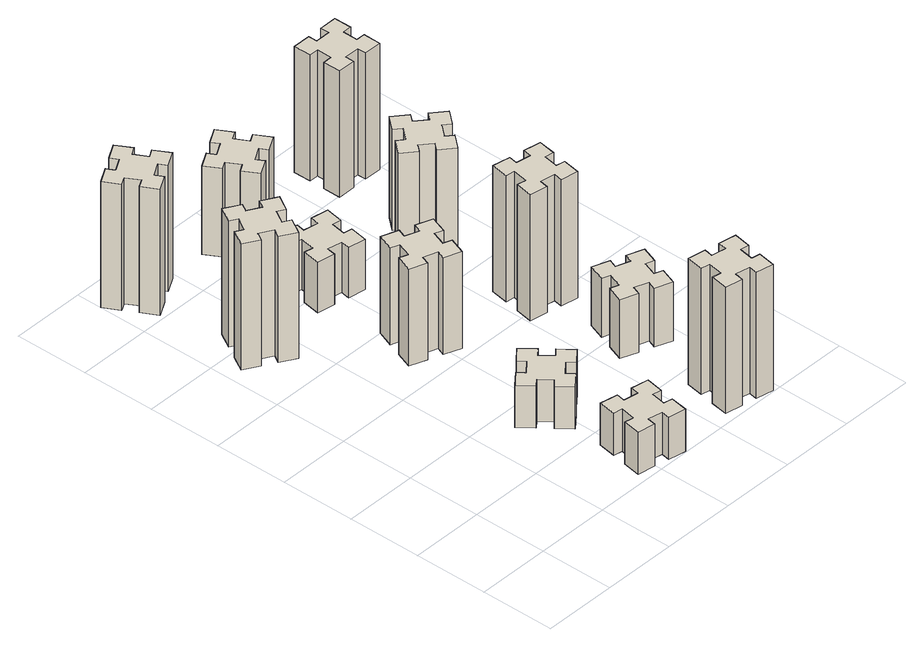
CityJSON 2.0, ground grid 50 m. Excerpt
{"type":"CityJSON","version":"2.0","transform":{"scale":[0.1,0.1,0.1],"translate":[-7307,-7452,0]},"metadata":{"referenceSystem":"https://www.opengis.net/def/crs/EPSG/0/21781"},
"CityObjects":{
"building1":{"type":"Building","attributes":{"class":"1000","function":"1000","usage":"1000","yearOfConstruction":2016,"roofType":"1000","measuredHeight":90,"storeysAboveGround":30,"storeysBelowGround":0},"geometry":[{"type":"Solid","lod":"1","boundaries":[[[[0,1,2,3,4,5,6,7,8,9,10,11,12,13,14,15,16,17,18,19]],[[17,16,20,21]],[[16,15,22,20]],[[15,14,23,22]],[[14,13,24,23]],[[13,12,25,24]],[[12,11,26,25]],[[11,10,27,26]],[[10,9,28,27]],[[9,8,29,28]],[[8,7,30,29]],[[7,6,31,30]],[[6,5,32,31]],[[5,4,33,32]],[[4,3,34,33]],[[3,2,35,34]],[[2,1,36,35]],[[1,0,37,36]],[[0,19,38,37]],[[19,18,39,38]],[[18,17,21,39]],[[24,25,26,27,28,29,30,31,32,33,34,35,36,37,38,39,21,20,22,23]]]]}]},
"building2":{"type":"Building","attributes":{"class":"1000","function":"1000","usage":"1000","yearOfConstruction":2016,"roofType":"1000","measuredHeight":30,"storeysAboveGround":30,"storeysBelowGround":0},"geometry":[{"type":"Solid","lod":"1","boundaries":[[[[40,41,42,43,44,45,46,47,48,49,50,51,52,53,54,55,56,57,58,59]],[[57,56,60,61]],[[56,55,62,60]],[[55,54,63,62]],[[54,53,64,63]],[[53,52,65,64]],[[52,51,66,65]],[[51,50,67,66]],[[50,49,68,67]],[[49,48,69,68]],[[48,47,70,69]],[[47,46,71,70]],[[46,45,72,71]],[[45,44,73,72]],[[44,43,74,73]],[[43,42,75,74]],[[42,41,76,75]],[[41,40,77,76]],[[40,59,78,77]],[[59,58,79,78]],[[58,57,61,79]],[[64,65,66,67,68,69,70,71,72,73,74,75,76,77,78,79,61,60,62,63]]]]}]},
"building3":{"type":"Building","attributes":{"class":"1000","function":"1000","usage":"1000","yearOfConstruction":2016,"roofType":"1000","measuredHeight":90,"storeysAboveGround":30,"storeysBelowGround":0},"geometry":[{"type":"Solid","lod":"1","boundaries":[[[[80,81,82,83,84,85,86,87,88,89,90,91,92,93,94,95,96,97,98,99]],[[97,96,100,101]],[[96,95,102,100]],[[95,94,103,102]],[[94,93,104,103]],[[93,92,105,104]],[[92,91,106,105]],[[91,90,107,106]],[[90,89,108,107]],[[89,88,109,108]],[[88,87,110,109]],[[87,86,111,110]],[[86,85,112,111]],[[85,84,113,112]],[[84,83,114,113]],[[83,82,115,114]],[[82,81,116,115]],[[81,80,117,116]],[[80,99,118,117]],[[99,98,119,118]],[[98,97,101,119]],[[104,105,106,107,108,109,110,111,112,113,114,115,116,117,118,119,101,100,102,103]]]]}]},
"building4":{"type":"Building","attributes":{"class":"1000","function":"1000","usage":"1000","yearOfConstruction":2016,"roofType":"1000","measuredHeight":30,"storeysAboveGround":30,"storeysBelowGround":0},"geometry":[{"type":"Solid","lod":"1","boundaries":[[[[120,121,122,123,124,125,126,127,128,129,130,131,132,133,134,135,136,137,138,139]],[[137,136,140,141]],[[136,135,142,140]],[[135,134,143,142]],[[134,133,144,143]],[[133,132,145,144]],[[132,131,146,145]],[[131,130,147,146]],[[130,129,148,147]],[[129,128,149,148]],[[128,127,150,149]],[[127,126,151,150]],[[126,125,152,151]],[[125,124,153,152]],[[124,123,154,153]],[[123,122,155,154]],[[122,121,156,155]],[[121,120,157,156]],[[120,139,158,157]],[[139,138,159,158]],[[138,137,141,159]],[[144,145,146,147,148,149,150,151,152,153,154,155,156,157,158,159,141,140,142,143]]]]}]},
"building5":{"type":"Building","attributes":{"class":"1000","function":"1000","usage":"1000","yearOfConstruction":2016,"roofType":"1000","measuredHeight":69,"storeysAboveGround":30,"storeysBelowGround":0},"geometry":[{"type":"Solid","lod":"1","boundaries":[[[[160,161,162,163,164,165,166,167,168,169,170,171,172,173,174,175,176,177,178,179]],[[177,176,180,181]],[[176,175,182,180]],[[175,174,183,182]],[[174,173,184,183]],[[173,172,185,184]],[[172,171,186,185]],[[171,170,187,186]],[[170,169,188,187]],[[169,168,189,188]],[[168,167,190,189]],[[167,166,191,190]],[[166,165,192,191]],[[165,164,193,192]],[[164,163,194,193]],[[163,162,195,194]],[[162,161,196,195]],[[161,160,197,196]],[[160,179,198,197]],[[179,178,199,198]],[[178,177,181,199]],[[184,185,186,187,188,189,190,191,192,193,194,195,196,197,198,199,181,180,182,183]]]]}]},
"building6":{"type":"Building","attributes":{"class":"1000","function":"1000","usage":"1000","yearOfConstruction":2016,"roofType":"1000","measuredHeight":36,"storeysAboveGround":30,"storeysBelowGround":0},"geometry":[{"type":"Solid","lod":"1","boundaries":[[[[200,201,202,203,204,205,206,207,208,209,210,211,212,213,214,215,216,217,218,219]],[[217,216,220,221]],[[216,215,222,220]],[[215,214,223,222]],[[214,213,224,223]],[[213,212,225,224]],[[212,211,226,225]],[[211,210,227,226]],[[210,209,228,227]],[[209,208,229,228]],[[208,207,230,229]],[[207,206,231,230]],[[206,205,232,231]],[[205,204,233,232]],[[204,203,234,233]],[[203,202,235,234]],[[202,201,236,235]],[[201,200,237,236]],[[200,219,238,237]],[[219,218,239,238]],[[218,217,221,239]],[[224,225,226,227,228,229,230,231,232,233,234,235,236,237,238,239,221,220,222,223]]]]}]},
"building7":{"type":"Building","attributes":{"class":"1000","function":"1000","usage":"1000","yearOfConstruction":2016,"roofType":"1000","measuredHeight":90,"storeysAboveGround":30,"storeysBelowGround":0},"geometry":[{"type":"Solid","lod":"1","boundaries":[[[[240,241,242,243,244,245,246,247,248,249,250,251,252,253,254,255,256,257,258,259]],[[257,256,260,261]],[[256,255,262,260]],[[255,254,263,262]],[[254,253,264,263]],[[253,252,265,264]],[[252,251,266,265]],[[251,250,267,266]],[[250,249,268,267]],[[249,248,269,268]],[[248,247,270,269]],[[247,246,271,270]],[[246,245,272,271]],[[245,244,273,272]],[[244,243,274,273]],[[243,242,275,274]],[[242,241,276,275]],[[241,240,277,276]],[[240,259,278,277]],[[259,258,279,278]],[[258,257,261,279]],[[264,265,266,267,268,269,270,271,272,273,274,275,276,277,278,279,261,260,262,263]]]]}]},
"building8":{"type":"Building","attributes":{"class":"1000","function":"1000","usage":"1000","yearOfConstruction":2016,"roofType":"1000","measuredHeight":63,"storeysAboveGround":30,"storeysBelowGround":0},"geometry":[{"type":"Solid","lod":"1","boundaries":[[[[280,281,282,283,284,285,286,287,288,289,290,291,292,293,294,295,296,297,298,299]],[[297,296,300,301]],[[296,295,302,300]],[[295,294,303,302]],[[294,293,304,303]],[[293,292,305,304]],[[292,291,306,305]],[[291,290,307,306]],[[290,289,308,307]],[[289,288,309,308]],[[288,287,310,309]],[[287,286,311,310]],[[286,285,312,311]],[[285,284,313,312]],[[284,283,314,313]],[[283,282,315,314]],[[282,281,316,315]],[[281,280,317,316]],[[280,299,318,317]],[[299,298,319,318]],[[298,297,301,319]],[[304,305,306,307,308,309,310,311,312,313,314,315,316,317,318,319,301,300,302,303]]]]}]},
"building9":{"type":"Building","attributes":{"class":"1000","function":"1000","usage":"1000","yearOfConstruction":2016,"roofType":"1000","measuredHeight":42,"storeysAboveGround":30,"storeysBelowGround":0},"geometry":[{"type":"Solid","lod":"1","boundaries":[[[[320,321,322,323,324,325,326,327,328,329,330,331,332,333,334,335,336,337,338,339]],[[337,336,340,341]],[[336,335,342,340]],[[335,334,343,342]],[[334,333,344,343]],[[333,332,345,344]],[[332,331,346,345]],[[331,330,347,346]],[[330,329,348,347]],[[329,328,349,348]],[[328,327,350,349]],[[327,326,351,350]],[[326,325,352,351]],[[325,324,353,352]],[[324,323,354,353]],[[323,322,355,354]],[[322,321,356,355]],[[321,320,357,356]],[[320,339,358,357]],[[339,338,359,358]],[[338,337,341,359]],[[344,345,346,347,348,349,350,351,352,353,354,355,356,357,358,359,341,340,342,343]]]]}]},
"building10":{"type":"Building","attributes":{"class":"1000","function":"1000","usage":"1000","yearOfConstruction":2016,"roofType":"1000","measuredHeight":90,"storeysAboveGround":30,"storeysBelowGround":0},"geometry":[{"type":"Solid","lod":"1","boundaries":[[[[360,361,362,363,364,365,366,367,368,369,370,371,372,373,374,375,376,377,378,379]],[[377,376,380,381]],[[376,375,382,380]],[[375,374,383,382]],[[374,373,384,383]],[[373,372,385,384]],[[372,371,386,385]],[[371,370,387,386]],[[370,369,388,387]],[[369,368,389,388]],[[368,367,390,389]],[[367,366,391,390]],[[366,365,392,391]],[[365,364,393,392]],[[364,363,394,393]],[[363,362,395,394]],[[362,361,396,395]],[[361,360,397,396]],[[360,379,398,397]],[[379,378,399,398]],[[378,377,381,399]],[[384,385,386,387,388,389,390,391,392,393,394,395,396,397,398,399,381,380,382,383]]]]}]},
"building11":{"type":"Building","attributes":{"class":"1000","function":"1000","usage":"1000","yearOfConstruction":2016,"roofType":"1000","measuredHeight":72,"storeysAboveGround":30,"storeysBelowGround":0},"geometry":[{"type":"Solid","lod":"1","boundaries":[[[[400,401,402,403,404,405,406,407,408,409,410,411,412,413,414,415,416,417,418,419]],[[417,416,420,421]],[[416,415,422,420]],[[415,414,423,422]],[[414,413,424,423]],[[413,412,425,424]],[[412,411,426,425]],[[411,410,427,426]],[[410,409,428,427]],[[409,408,429,428]],[[408,407,430,429]],[[407,406,431,430]],[[406,405,432,431]],[[405,404,433,432]],[[404,403,434,433]],[[403,402,435,434]],[[402,401,436,435]],[[401,400,437,436]],[[400,419,438,437]],[[419,418,439,438]],[[418,417,421,439]],[[424,425,426,427,428,429,430,431,432,433,434,435,436,437,438,439,421,420,422,423]]]]}]},
"building12":{"type":"Building","attributes":{"class":"1000","function":"1000","usage":"1000","yearOfConstruction":2016,"roofType":"1000","measuredHeight":90,"storeysAboveGround":30,"storeysBelowGround":0},"geometry":[{"type":"Solid","lod":"1","boundaries":[[[[440,441,442,443,444,445,446,447,448,449,450,451,452,453,454,455,456,457,458,459]],[[457,456,460,461]],[[456,455,462,460]],[[455,454,463,462]],[[454,453,464,463]],[[453,452,465,464]],[[452,451,466,465]],[[451,450,467,466]],[[450,449,468,467]],[[449,448,469,468]],[[448,447,470,469]],[[447,446,471,470]],[[446,445,472,471]],[[445,444,473,472]],[[444,443,474,473]],[[443,442,475,474]],[[442,441,476,475]],[[441,440,477,476]],[[440,459,478,477]],[[459,458,479,478]],[[458,457,461,479]],[[464,465,466,467,468,469,470,471,472,473,474,475,476,477,478,479,461,460,462,463]]]]}]}
},
"vertices":[
[406,2327,0],[456,2414,0],[508,2384,0],[568,2488,0],[464,2548,0],[434,2496,0],[347,2546,0],[377,2598,0],[273,2658,0],[213,2554,0],[265,2524,0],[215,2437,0],[163,2467,0],[103,2363,0],[207,2303,0],[237,2355,0],[324,2305,0],[294,2253,0],[398,2193,0],[458,2297,0],[324,2305,900],[294,2253,900],[237,2355,900],[207,2303,900],[103,2363,900],[163,2467,900],[215,2437,900],[265,2524,900],[213,2554,900],[273,2658,900],[377,2598,900],[347,2546,900],[434,2496,900],[464,2548,900],[568,2488,900],[508,2384,900],[456,2414,900],[406,2327,900],[458,2297,900],[398,2193,900],
[976,274,0],[958,175,0],[899,186,0],[878,67,0],[997,47,0],[1007,106,0],[1105,88,0],[1095,29,0],[1213,8,0],[1234,127,0],[1175,137,0],[1192,235,0],[1251,225,0],[1272,343,0],[1154,364,0],[1144,305,0],[1045,322,0],[1056,381,0],[937,402,0],[917,284,0],[1045,322,300],[1056,381,300],[1144,305,300],[1154,364,300],[1272,343,300],[1251,225,300],[1192,235,300],[1175,137,300],[1234,127,300],[1213,8,300],[1095,29,300],[1105,88,300],[1007,106,300],[997,47,300],[878,67,300],[899,186,300],[958,175,300],[976,274,300],[917,284,300],[937,402,300],
[224,3386,0],[137,3336,0],[107,3388,0],[3,3328,0],[63,3224,0],[115,3254,0],[165,3167,0],[113,3137,0],[173,3033,0],[277,3093,0],[247,3145,0],[334,3195,0],[364,3143,0],[468,3203,0],[408,3307,0],[356,3277,0],[306,3364,0],[358,3394,0],[298,3498,0],[194,3438,0],[306,3364,900],[358,3394,900],[356,3277,900],[408,3307,900],[468,3203,900],[364,3143,900],[334,3195,900],[247,3145,900],[277,3093,900],[173,3033,900],[113,3137,900],[165,3167,900],[115,3254,900],[63,3224,900],[3,3328,900],[107,3388,900],[137,3336,900],[224,3386,900],[194,3438,900],[298,3498,900],
[1008,729,0],[1084,793,0],[1123,747,0],[1215,824,0],[1138,916,0],[1092,878,0],[1027,954,0],[1073,993,0],[996,1085,0],[904,1008,0],[943,962,0],[866,897,0],[828,943,0],[736,866,0],[813,774,0],[859,813,0],[923,736,0],[877,698,0],[954,606,0],[1046,683,0],[923,736,300],[877,698,300],[859,813,300],[813,774,300],[736,866,300],[828,943,300],[866,897,300],[943,962,300],[904,1008,300],[996,1085,300],[1073,993,300],[1027,954,300],[1092,878,300],[1138,916,300],[1215,824,300],[1123,747,300],[1084,793,300],[1008,729,300],[1046,683,300],[954,606,300],
[1062,1701,0],[1096,1795,0],[1152,1774,0],[1193,1887,0],[1080,1928,0],[1060,1872,0],[966,1906,0],[987,1962,0],[874,2003,0],[833,1890,0],[889,1870,0],[855,1776,0],[799,1797,0],[757,1684,0],[870,1643,0],[891,1699,0],[985,1665,0],[964,1609,0],[1077,1567,0],[1118,1680,0],[985,1665,690],[964,1609,690],[891,1699,690],[870,1643,690],[757,1684,690],[799,1797,690],[855,1776,690],[889,1870,690],[833,1890,690],[874,2003,690],[987,1962,690],[966,1906,690],[1060,1872,690],[1080,1928,690],[1193,1887,690],[1152,1774,690],[1096,1795,690],[1062,1701,690],[1118,1680,690],[1077,1567,690],
[1044,2625,0],[945,2642,0],[956,2701,0],[837,2722,0],[817,2604,0],[876,2594,0],[858,2495,0],[799,2506,0],[778,2387,0],[897,2367,0],[907,2426,0],[1005,2408,0],[995,2349,0],[1113,2328,0],[1134,2447,0],[1075,2457,0],[1092,2555,0],[1151,2545,0],[1172,2663,0],[1054,2684,0],[1092,2555,360],[1151,2545,360],[1075,2457,360],[1134,2447,360],[1113,2328,360],[995,2349,360],[1005,2408,360],[907,2426,360],[897,2367,360],[778,2387,360],[799,2506,360],[858,2495,360],[876,2594,360],[817,2604,360],[837,2722,360],[956,2701,360],[945,2642,360],[1044,2625,360],[1054,2684,360],[1172,2663,360],
[1884,305,0],[1785,322,0],[1796,381,0],[1677,402,0],[1657,284,0],[1716,274,0],[1698,175,0],[1639,186,0],[1618,67,0],[1737,47,0],[1747,106,0],[1845,88,0],[1835,29,0],[1953,8,0],[1974,127,0],[1915,137,0],[1932,235,0],[1991,225,0],[2012,343,0],[1894,364,0],[1932,235,900],[1991,225,900],[1915,137,900],[1974,127,900],[1953,8,900],[1835,29,900],[1845,88,900],[1747,106,900],[1737,47,900],[1618,67,900],[1639,186,900],[1698,175,900],[1716,274,900],[1657,284,900],[1677,402,900],[1796,381,900],[1785,322,900],[1884,305,900],[1894,364,900],[2012,343,900],
[1096,3177,0],[1046,3264,0],[1098,3294,0],[1038,3398,0],[934,3338,0],[964,3286,0],[877,3236,0],[847,3288,0],[743,3228,0],[803,3124,0],[855,3154,0],[905,3067,0],[853,3037,0],[913,2933,0],[1017,2993,0],[987,3045,0],[1074,3095,0],[1104,3043,0],[1208,3103,0],[1148,3207,0],[1074,3095,630],[1104,3043,630],[987,3045,630],[1017,2993,630],[913,2933,630],[853,3037,630],[905,3067,630],[855,3154,630],[803,3124,630],[743,3228,630],[847,3288,630],[877,3236,630],[964,3286,630],[934,3338,630],[1038,3398,630],[1098,3294,630],[1046,3264,630],[1096,3177,630],[1148,3207,630],[1208,3103,630],
[1731,859,0],[1825,825,0],[1804,769,0],[1917,727,0],[1958,840,0],[1902,861,0],[1936,955,0],[1992,934,0],[2033,1047,0],[1920,1088,0],[1900,1032,0],[1806,1066,0],[1827,1122,0],[1714,1163,0],[1673,1050,0],[1729,1030,0],[1695,936,0],[1639,957,0],[1597,844,0],[1710,803,0],[1695,936,420],[1639,957,420],[1729,1030,420],[1673,1050,420],[1714,1163,420],[1827,1122,420],[1806,1066,420],[1900,1032,420],[1920,1088,420],[2033,1047,420],[1992,934,420],[1936,955,420],[1902,861,420],[1958,840,420],[1917,727,420],[1804,769,420],[1825,825,420],[1731,859,420],[1710,803,420],[1597,844,420],
[1647,1486,0],[1745,1468,0],[1735,1409,0],[1853,1388,0],[1874,1507,0],[1815,1517,0],[1832,1615,0],[1891,1605,0],[1912,1723,0],[1794,1744,0],[1784,1685,0],[1685,1702,0],[1696,1761,0],[1577,1782,0],[1557,1664,0],[1616,1654,0],[1598,1555,0],[1539,1566,0],[1518,1447,0],[1637,1427,0],[1598,1555,900],[1539,1566,900],[1616,1654,900],[1557,1664,900],[1577,1782,900],[1696,1761,900],[1685,1702,900],[1784,1685,900],[1794,1744,900],[1912,1723,900],[1891,1605,900],[1832,1615,900],[1815,1517,900],[1874,1507,900],[1853,1388,900],[1735,1409,900],[1745,1468,900],[1647,1486,900],[1637,1427,900],[1518,1447,900],
[1824,2477,0],[1748,2542,0],[1786,2588,0],[1694,2665,0],[1617,2573,0],[1663,2534,0],[1599,2458,0],[1553,2496,0],[1476,2404,0],[1568,2327,0],[1606,2373,0],[1683,2309,0],[1644,2263,0],[1736,2186,0],[1813,2278,0],[1767,2316,0],[1832,2393,0],[1878,2354,0],[1955,2446,0],[1863,2523,0],[1832,2393,720],[1878,2354,720],[1767,2316,720],[1813,2278,720],[1736,2186,720],[1644,2263,720],[1683,2309,720],[1606,2373,720],[1568,2327,720],[1476,2404,720],[1553,2496,720],[1599,2458,720],[1663,2534,720],[1617,2573,720],[1694,2665,720],[1786,2588,720],[1748,2542,720],[1824,2477,720],[1863,2523,720],[1955,2446,720],
[1765,3055,0],[1865,3055,0],[1865,2995,0],[1985,2995,0],[1985,3115,0],[1925,3115,0],[1925,3215,0],[1985,3215,0],[1985,3335,0],[1865,3335,0],[1865,3275,0],[1765,3275,0],[1765,3335,0],[1645,3335,0],[1645,3215,0],[1705,3215,0],[1705,3115,0],[1645,3115,0],[1645,2995,0],[1765,2995,0],[1705,3115,900],[1645,3115,900],[1705,3215,900],[1645,3215,900],[1645,3335,900],[1765,3335,900],[1765,3275,900],[1865,3275,900],[1865,3335,900],[1985,3335,900],[1985,3215,900],[1925,3215,900],[1925,3115,900],[1985,3115,900],[1985,2995,900],[1865,2995,900],[1865,3055,900],[1765,3055,900],[1765,2995,900],[1645,2995,900]
]}
